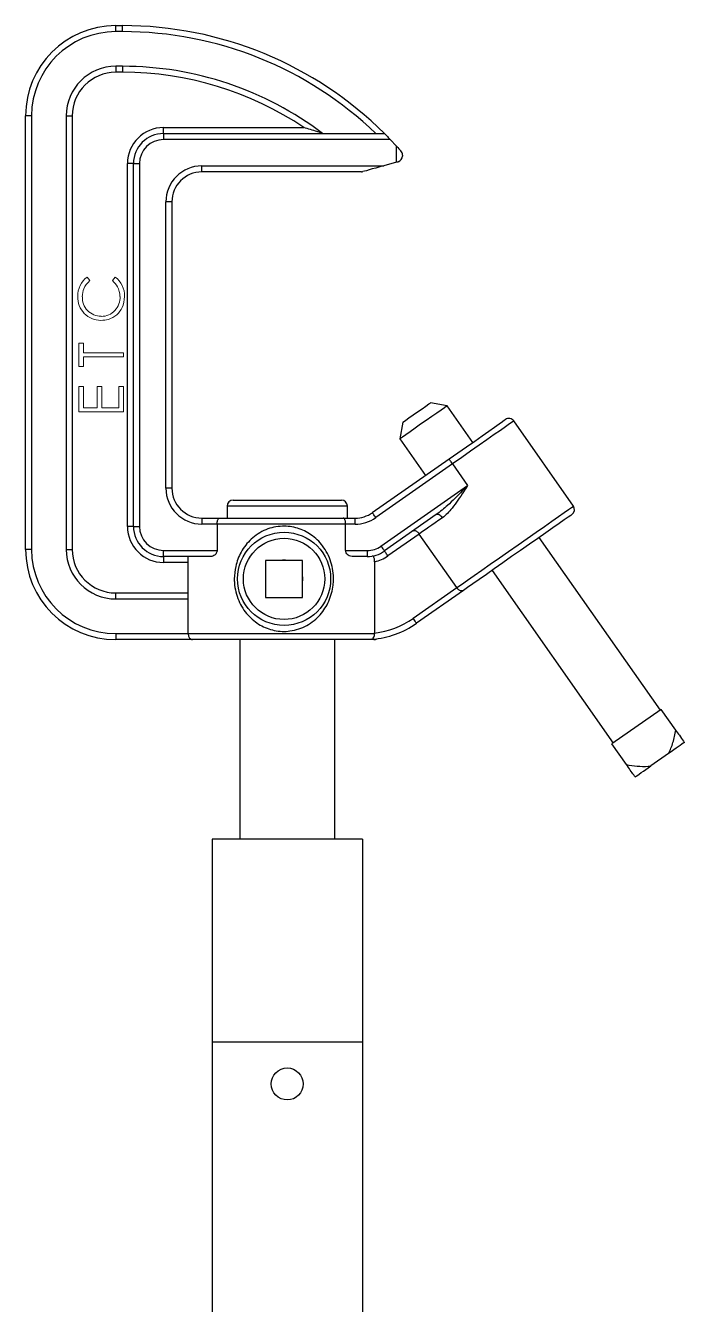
# Model space of a CAD drawing. Extents: x 16.5 to 113.1, y 4.4 to 84.5.
# Drawn here: x 23.08 to 28.56, y 41.91 to 52.54 of the extents above; entities that cross this region are included whole.
import ezdxf

# ---------------------------------------------------------------- set-up
doc = ezdxf.new("R2010")
doc.units = 0
doc.header["$MEASUREMENT"] = 0
doc.layers.add('OBJECT', color=7, linetype='CONTINUOUS')

msp = doc.modelspace()

# ---------------------------------------------------------------- linework, layer by layer
at = {"layer": 'OBJECT'}
for p, q in [((23.832, 52.489), (23.832, 52.539)), ((23.832, 52.539), (23.889, 52.539)), ((23.889, 52.489), (23.889, 52.539)), ((23.889, 52.489), (23.832, 52.489)), ((23.889, 52.201), (23.832, 52.201)), ((23.832, 52.201), (23.832, 52.151)), ((23.889, 52.151), (23.832, 52.151)), ((23.889, 52.201), (23.889, 52.151)), ((23.082, 48.184), (23.082, 51.789)), ((23.132, 51.789), (23.082, 51.789)), ((23.132, 51.789), (23.132, 48.184)), ((23.42, 51.789), (23.42, 48.184)), ((23.42, 51.789), (23.47, 51.789)), ((23.47, 51.789), (23.47, 48.184)), ((24.229, 51.642), (24.229, 51.692)), ((24.229, 51.692), (25.395, 51.692)), ((24.229, 51.642), (24.229, 51.592)), ((24.229, 51.642), (26.066, 51.642)), ((26.113, 51.592), (24.229, 51.592)), ((26.113, 51.592), (26.165, 51.536)), ((26.165, 51.403), (26.165, 51.536)), ((23.929, 48.375), (23.929, 51.392)), ((23.979, 51.392), (23.929, 51.392)), ((23.979, 48.375), (23.979, 51.392)), ((23.979, 51.392), (24.029, 51.392)), ((24.029, 51.392), (24.029, 48.375)), ((24.548, 51.373), (26.06, 51.373)), ((24.548, 51.323), (24.548, 51.373)), ((26.165, 51.403), (26.06, 51.373)), ((26.215, 51.463), (26.215, 51.455)), ((25.873, 51.323), (24.548, 51.323)), ((24.248, 48.694), (24.248, 51.073)), ((24.298, 51.073), (24.248, 51.073)), ((24.298, 51.073), (24.298, 48.694)), ((26.586, 49.378), (26.447, 49.402)), ((26.799, 49.074), (26.586, 49.378)), ((26.217, 49.242), (26.193, 49.103)), ((27.635, 48.544), (27.14, 49.252)), ((26.193, 49.103), (26.406, 48.799)), ((25.964, 48.49), (26.602, 48.936)), ((26.631, 48.895), (25.993, 48.449)), ((26.631, 48.895), (26.756, 48.716)), ((26.036, 48.212), (26.756, 48.716)), ((24.298, 48.694), (24.248, 48.694)), ((24.807, 48.594), (25.707, 48.594)), ((24.757, 48.544), (24.757, 48.444)), ((25.757, 48.544), (24.757, 48.544)), ((25.757, 48.444), (25.757, 48.544)), ((24.548, 48.444), (24.548, 48.394)), ((24.548, 48.444), (24.693, 48.444)), ((24.674, 48.394), (24.548, 48.394)), ((24.674, 48.394), (24.674, 48.175)), ((25.742, 48.394), (24.674, 48.394)), ((24.693, 48.444), (25.723, 48.444)), ((25.723, 48.444), (25.821, 48.444)), ((25.742, 48.175), (25.742, 48.394)), ((25.821, 48.394), (25.742, 48.394)), ((25.821, 48.394), (25.821, 48.444)), ((26.496, 48.473), (26.065, 48.171)), ((23.979, 48.375), (23.929, 48.375)), ((23.979, 48.375), (24.029, 48.375)), ((26.354, 48.312), (26.094, 48.13)), ((26.667, 47.866), (26.354, 48.312)), ((28.358, 46.847), (27.352, 48.284)), ((23.132, 48.184), (23.082, 48.184)), ((23.42, 48.184), (23.47, 48.184)), ((24.229, 48.125), (24.229, 48.175)), ((24.229, 48.175), (24.674, 48.175)), ((25.742, 48.175), (25.922, 48.175)), ((25.922, 48.175), (25.922, 48.125)), ((24.621, 48.125), (24.229, 48.125)), ((24.229, 48.125), (24.229, 48.075)), ((24.434, 48.075), (24.229, 48.075)), ((24.434, 47.772), (24.434, 48.125)), ((25.385, 48.093), (25.077, 48.093)), ((25.077, 48.093), (25.077, 47.785)), ((25.385, 47.785), (25.385, 48.093)), ((25.922, 48.125), (25.796, 48.125)), ((25.983, 48.082), (25.983, 47.489)), ((26.959, 48.009), (27.965, 46.572)), ((26.303, 47.611), (26.667, 47.866)), ((23.832, 47.772), (23.832, 47.822)), ((23.832, 47.822), (24.434, 47.822)), ((23.832, 47.772), (24.434, 47.772)), ((24.434, 47.484), (24.434, 47.772)), ((25.077, 47.785), (25.385, 47.785)), ((26.722, 47.843), (26.332, 47.57)), ((23.832, 47.484), (23.832, 47.434)), ((23.832, 47.484), (24.434, 47.484)), ((24.47, 47.434), (23.832, 47.434)), ((24.434, 47.484), (25.983, 47.484)), ((25.977, 47.434), (24.47, 47.434)), ((24.862, 47.434), (24.862, 45.774)), ((25.652, 45.774), (25.652, 47.434)), ((25.983, 47.484), (25.983, 47.489)), ((28.366, 46.853), (27.956, 46.566)), ((28.486, 46.682), (28.366, 46.853)), ((28.077, 46.395), (27.956, 46.566)), ((28.427, 46.487), (28.28, 46.384)), ((25.882, 45.774), (24.632, 45.774)), ((24.632, 45.774), (24.632, 44.086)), ((25.882, 45.774), (25.882, 44.086)), ((24.632, 44.086), (24.632, 35.114)), ((25.882, 44.086), (24.632, 44.086)), ((25.882, 44.086), (25.882, 35.114))]:
    msp.add_line(p, q, dxfattribs=at)
at = {"layer": 'OBJECT', "linetype": 'Continuous', "lineweight": 15}
for p, q in [((23.594, 50.448), (23.616, 50.419)), ((23.805, 50.419), (23.827, 50.448)), ((23.526, 49.704), (23.526, 49.898)), ((23.526, 49.898), (23.564, 49.898)), ((23.564, 49.898), (23.564, 49.818)), ((23.564, 49.818), (23.896, 49.818)), ((23.896, 49.784), (23.564, 49.784)), ((23.564, 49.784), (23.564, 49.704)), ((23.896, 49.818), (23.896, 49.784)), ((23.564, 49.704), (23.526, 49.704)), ((23.526, 49.538), (23.564, 49.538)), ((23.526, 49.329), (23.526, 49.538)), ((23.564, 49.538), (23.564, 49.362)), ((23.677, 49.362), (23.677, 49.538)), ((23.677, 49.538), (23.715, 49.538)), ((23.715, 49.538), (23.715, 49.362)), ((23.858, 49.362), (23.858, 49.538)), ((23.858, 49.538), (23.896, 49.538)), ((23.896, 49.538), (23.896, 49.329)), ((23.564, 49.362), (23.677, 49.362)), ((23.715, 49.362), (23.858, 49.362)), ((23.896, 49.329), (23.526, 49.329))]:
    msp.add_line(p, q, dxfattribs=at)
at = {"layer": 'OBJECT', "flags": 128}
for points in [[(26.066, 51.642), (26.066, 51.642), (26.069, 51.639), (26.072, 51.636), (26.077, 51.631), (26.082, 51.625), (26.089, 51.617), (26.097, 51.61), (26.105, 51.601), (26.113, 51.592)], [(26.165, 51.536), (26.176, 51.525), (26.185, 51.515), (26.194, 51.506), (26.202, 51.497)], [(26.06, 51.373), (26.027, 51.364), (25.994, 51.355), (25.964, 51.347), (25.938, 51.34), (25.915, 51.333), (25.898, 51.329), (25.886, 51.325)], [(26.179, 51.406), (26.174, 51.405), (26.17, 51.404), (26.165, 51.403)], [(26.586, 49.378), (26.58, 49.374), (26.563, 49.362), (26.537, 49.343), (26.501, 49.318), (26.459, 49.289), (26.413, 49.257), (26.366, 49.224), (26.32, 49.191), (26.278, 49.162), (26.242, 49.137), (26.215, 49.118), (26.198, 49.107), (26.193, 49.103)], [(26.217, 49.242), (26.224, 49.246), (26.242, 49.259), (26.269, 49.278), (26.304, 49.302), (26.341, 49.329), (26.378, 49.354), (26.41, 49.376), (26.433, 49.393), (26.445, 49.401), (26.447, 49.402)], [(26.602, 48.936), (26.675, 48.988), (26.747, 49.037), (26.815, 49.085), (26.877, 49.129), (26.933, 49.168), (26.981, 49.201), (27.019, 49.228), (27.047, 49.248), (27.064, 49.26), (27.07, 49.264)], [(27.14, 49.252), (27.138, 49.251), (27.127, 49.243), (27.104, 49.227), (27.071, 49.204), (27.029, 49.174), (26.977, 49.138), (26.917, 49.096), (26.852, 49.05), (26.781, 49), (26.707, 48.948), (26.631, 48.895)], [(26.631, 48.895), (26.625, 48.903), (26.62, 48.911), (26.615, 48.918), (26.611, 48.924), (26.607, 48.929), (26.604, 48.933), (26.603, 48.935), (26.602, 48.936)], [(25.993, 48.449), (25.987, 48.457), (25.982, 48.464), (25.977, 48.471), (25.973, 48.478), (25.969, 48.483), (25.967, 48.487), (25.965, 48.489), (25.964, 48.49)], [(26.667, 47.866), (26.705, 47.893), (26.754, 47.927), (26.811, 47.967), (26.875, 48.012), (26.945, 48.061), (27.02, 48.113), (27.097, 48.167), (27.175, 48.221), (27.251, 48.275), (27.325, 48.326), (27.394, 48.375), (27.457, 48.419), (27.512, 48.457), (27.558, 48.49), (27.594, 48.515), (27.619, 48.532), (27.633, 48.542), (27.635, 48.544)], [(26.547, 48.447), (26.516, 48.426), (26.487, 48.405), (26.46, 48.386), (26.435, 48.369), (26.411, 48.352), (26.39, 48.337), (26.371, 48.324), (26.354, 48.312)], [(26.547, 48.447), (26.541, 48.455), (26.534, 48.461), (26.527, 48.467), (26.52, 48.471), (26.513, 48.474), (26.507, 48.475), (26.501, 48.475), (26.496, 48.473)], [(27.623, 48.474), (27.622, 48.474), (27.613, 48.467), (27.591, 48.452), (27.559, 48.43), (27.517, 48.4), (27.465, 48.364), (27.406, 48.322), (27.34, 48.276), (27.27, 48.227), (27.197, 48.176), (27.122, 48.124), (27.049, 48.072), (26.978, 48.023), (26.912, 47.976), (26.852, 47.934), (26.799, 47.897), (26.756, 47.867), (26.722, 47.843)], [(26.036, 48.212), (26.042, 48.204), (26.047, 48.196), (26.052, 48.189), (26.057, 48.183), (26.06, 48.178), (26.063, 48.174), (26.064, 48.171), (26.065, 48.171)], [(26.094, 48.13), (26.088, 48.138), (26.083, 48.145), (26.078, 48.152), (26.073, 48.159), (26.07, 48.164), (26.067, 48.168), (26.066, 48.17), (26.065, 48.171)], [(26.332, 47.57), (26.331, 47.571), (26.33, 47.573), (26.327, 47.577), (26.323, 47.582), (26.319, 47.588), (26.314, 47.595), (26.309, 47.603), (26.303, 47.611)], [(28.558, 46.579), (28.549, 46.572), (28.537, 46.564), (28.523, 46.554), (28.507, 46.543), (28.489, 46.531), (28.47, 46.517), (28.449, 46.502), (28.427, 46.487)], [(28.149, 46.292), (28.158, 46.299), (28.17, 46.307), (28.183, 46.316), (28.199, 46.328), (28.217, 46.34), (28.237, 46.354), (28.258, 46.368), (28.28, 46.384)]]:
    msp.add_lwpolyline(points, dxfattribs=at)
at = {"layer": 'OBJECT'}
for centre, radius in [((25.231, 47.939), 0.387), ((25.231, 47.939), 0.338), ((25.257, 43.739), 0.133)]:
    msp.add_circle(centre, radius, dxfattribs=at)
for centre, radius, start, end in [((23.832, 51.789), 0.75, 90, 180), ((23.889, 49.45), 3.089, 45.2072, 90), ((23.832, 51.789), 0.7, 90, 180), ((23.889, 49.45), 3.039, 46.1647, 90), ((23.832, 51.789), 0.412, 90, 180), ((23.832, 51.789), 0.362, 90, 180), ((23.889, 49.45), 2.751, 52.8291, 90), ((23.889, 49.45), 2.701, 56.1083, 90), ((24.229, 51.392), 0.3, 90, 180), ((24.229, 51.392), 0.25, 90, 180), ((24.229, 51.392), 0.2, 90, 180), ((26.165, 51.463), 0.05, 0, 43.1786), ((24.548, 51.073), 0.3, 90, 180), ((26.165, 51.455), 0.05, 285.472, 0), ((24.548, 51.073), 0.25, 90, 180), ((25.873, 51.373), 0.05, 270, 285.472), ((27.099, 49.223), 0.05, 35, 125), ((24.548, 48.694), 0.3, 180, 270), ((24.548, 48.694), 0.25, 180, 270), ((24.807, 48.544), 0.05, 90, 180), ((25.707, 48.544), 0.05, 0, 90), ((25.821, 48.694), 0.25, 270, 305), ((27.594, 48.515), 0.05, 305, 35), ((25.821, 48.694), 0.3, 270, 305), ((24.229, 48.375), 0.3, 180, 270), ((24.229, 48.375), 0.25, 180, 270), ((24.229, 48.375), 0.2, 180, 270), ((23.832, 48.184), 0.75, 180, 270), ((23.832, 48.184), 0.7, 180, 270), ((23.832, 48.184), 0.412, 180, 270), ((23.832, 48.184), 0.362, 180, 270), ((25.922, 48.375), 0.2, 270, 305), ((25.922, 48.375), 0.25, 270, 305), ((25.231, 47.939), 0.156, 80.8155, 99.1845), ((25.922, 48.375), 0.3, 281.8148, 305), ((25.231, 47.939), 0.156, 170.8155, 189.1845), ((25.231, 47.939), 0.156, 350.8155, 9.1845), ((25.231, 47.939), 0.156, 260.8155, 279.1845), ((25.902, 48.184), 0.75, 274.6702, 305), ((25.902, 48.184), 0.7, 276.6779, 305), ((25.977, 47.484), 0.05, 270, 298.6118)]:
    msp.add_arc(centre, radius, start, end, dxfattribs=at)
at = {"layer": 'OBJECT', "linetype": 'Continuous', "lineweight": 15}
for centre, radius, start, end in [((23.711, 50.293), 0.195, 127.1156, 181.6639), ((23.711, 50.293), 0.194, 358.31, 53.1622), ((23.708, 50.28), 0.192, 177.8052, 270.2204), ((23.711, 50.279), 0.157, 177.6874, 269.8501), ((23.71, 50.279), 0.158, 270.4152, 3.1152)]:
    msp.add_arc(centre, radius, start, end, dxfattribs=at)
at = {"layer": 'OBJECT'}
for points, knots in [([(25.551, 51.642), (25.551, 51.643), (25.551, 51.643), (25.546, 51.644), (25.531, 51.649), (25.481, 51.666), (25.432, 51.681), (25.396, 51.692), (25.395, 51.692)], [0, 0, 0, 0, 0.034211, 0.076781, 0.150366, 0.36204, 0.99791, 1, 1, 1, 1]), ([(26.756, 48.716), (26.756, 48.716), (26.741, 48.7), (26.686, 48.644), (26.603, 48.557), (26.528, 48.498), (26.496, 48.473)], [0, 0, 0, 0, 0.002856, 0.178549, 0.654943, 1, 1, 1, 1]), ([(26.756, 48.716), (26.756, 48.716), (26.745, 48.698), (26.718, 48.656), (26.676, 48.592), (26.632, 48.531), (26.589, 48.481), (26.561, 48.458), (26.547, 48.447)], [0, 0, 0, 0, 0.00275, 0.176453, 0.41307, 0.649433, 0.824954, 1, 1, 1, 1]), ([(24.674, 48.394), (24.675, 48.4), (24.675, 48.411), (24.678, 48.425), (24.682, 48.436), (24.688, 48.443), (24.691, 48.444), (24.693, 48.444), (24.693, 48.444)], [0, 0, 0, 0, 0.197777, 0.395365, 0.598087, 0.812873, 0.995764, 1, 1, 1, 1]), ([(25.742, 48.394), (25.742, 48.4), (25.742, 48.411), (25.739, 48.425), (25.735, 48.436), (25.729, 48.443), (25.725, 48.444), (25.724, 48.444), (25.723, 48.444)], [0, 0, 0, 0, 0.197777, 0.395365, 0.598087, 0.812873, 0.995764, 1, 1, 1, 1]), ([(24.817, 47.939), (24.819, 47.974), (24.825, 48.052), (24.871, 48.168), (24.939, 48.257), (25.014, 48.315), (25.077, 48.349), (25.146, 48.37), (25.235, 48.381), (25.345, 48.367), (25.462, 48.309), (25.542, 48.231), (25.593, 48.15), (25.622, 48.081), (25.639, 48.006), (25.643, 47.941), (25.637, 47.855), (25.609, 47.751), (25.547, 47.654), (25.481, 47.59), (25.421, 47.549), (25.353, 47.52), (25.262, 47.499), (25.149, 47.503), (25.027, 47.551), (24.923, 47.636), (24.859, 47.736), (24.828, 47.83), (24.818, 47.892), (24.817, 47.929), (24.817, 47.939)], [0, 0, 0, 0, 0.038557, 0.086259, 0.13774, 0.164848, 0.19284, 0.21832, 0.244777, 0.291561, 0.338408, 0.390219, 0.418636, 0.447907, 0.475254, 0.503564, 0.519256, 0.571194, 0.622135, 0.649326, 0.677297, 0.704216, 0.732173, 0.78088, 0.827066, 0.87637, 0.931346, 0.959206, 0.987982, 1, 1, 1, 1]), ([(26.354, 48.312), (26.351, 48.316), (26.345, 48.324), (26.334, 48.333), (26.322, 48.338), (26.31, 48.34), (26.303, 48.338), (26.3, 48.335), (26.3, 48.335)], [0, 0, 0, 0, 0.175268, 0.35011, 0.53565, 0.748677, 0.996491, 1, 1, 1, 1]), ([(24.674, 48.175), (24.674, 48.171), (24.673, 48.163), (24.667, 48.15), (24.656, 48.137), (24.639, 48.127), (24.627, 48.126), (24.621, 48.125)], [0, 0, 0, 0, 0.132532, 0.264234, 0.462925, 0.750207, 1, 1, 1, 1]), ([(25.796, 48.125), (25.788, 48.127), (25.774, 48.128), (25.758, 48.14), (25.748, 48.153), (25.743, 48.165), (25.743, 48.172), (25.742, 48.175)], [0, 0, 0, 0, 0.339642, 0.594765, 0.76704, 0.899951, 1, 1, 1, 1]), ([(25.983, 48.082), (25.983, 48.087), (25.983, 48.098), (25.98, 48.112), (25.976, 48.122), (25.97, 48.129), (25.966, 48.129), (25.964, 48.129)], [0, 0, 0, 0, 0.198062, 0.396401, 0.589178, 0.783035, 1, 1, 1, 1]), ([(26.722, 47.843), (26.722, 47.843), (26.719, 47.841), (26.711, 47.838), (26.699, 47.84), (26.687, 47.845), (26.676, 47.854), (26.67, 47.862), (26.667, 47.866)], [0, 0, 0, 0, 0.00339, 0.262708, 0.472043, 0.654492, 0.827049, 1, 1, 1, 1]), ([(24.434, 47.484), (24.434, 47.48), (24.435, 47.47), (24.439, 47.457), (24.446, 47.446), (24.456, 47.437), (24.465, 47.435), (24.47, 47.434), (24.47, 47.434), (24.47, 47.434)], [0, 0, 0, 0, 0.165077, 0.329702, 0.505292, 0.712023, 0.958589, 0.996741, 1, 1, 1, 1]), ([(25.963, 47.437), (25.962, 47.437), (25.961, 47.437), (25.963, 47.438), (25.969, 47.442), (25.976, 47.452), (25.982, 47.466), (25.983, 47.477), (25.983, 47.483), (25.983, 47.484)], [0, 0, 0, 0, 0.060686, 0.121036, 0.287634, 0.556103, 0.771113, 0.95655, 1, 1, 1, 1]), ([(28.427, 46.487), (28.44, 46.517), (28.468, 46.579), (28.48, 46.647), (28.486, 46.682)], [0, 0, 0, 0, 0.480505, 1, 1, 1, 1]), ([(28.486, 46.682), (28.496, 46.667), (28.52, 46.633), (28.544, 46.598), (28.556, 46.582), (28.558, 46.579)], [0, 0, 0, 0, 0.37695, 0.863751, 1, 1, 1, 1]), ([(28.077, 46.395), (28.106, 46.39), (28.165, 46.38), (28.234, 46.378), (28.272, 46.383), (28.28, 46.384)], [0, 0, 0, 0, 0.438722, 0.883113, 1, 1, 1, 1]), ([(28.149, 46.292), (28.145, 46.297), (28.134, 46.313), (28.109, 46.348), (28.087, 46.379), (28.077, 46.395)], [0, 0, 0, 0, 0.205667, 0.600108, 1, 1, 1, 1])]:
    msp.add_open_spline(points, degree=3, knots=knots, dxfattribs=at)
at = {"layer": 'OBJECT', "linetype": 'Continuous', "lineweight": 15}
for points, knots in [([(23.616, 50.419), (23.596, 50.398), (23.56, 50.36), (23.556, 50.308), (23.554, 50.285)], [0, 0, 0, 0, 0.558387, 1, 1, 1, 1]), ([(23.867, 50.287), (23.864, 50.316), (23.857, 50.367), (23.821, 50.403), (23.805, 50.419)], [0, 0, 0, 0, 0.558772, 1, 1, 1, 1]), ([(23.905, 50.287), (23.902, 50.255), (23.897, 50.196), (23.858, 50.154), (23.84, 50.135)], [0, 0, 0, 0, 0.559804, 1, 1, 1, 1]), ([(23.84, 50.135), (23.818, 50.12), (23.778, 50.092), (23.73, 50.089), (23.708, 50.088)], [0, 0, 0, 0, 0.55902, 1, 1, 1, 1])]:
    msp.add_open_spline(points, degree=3, knots=knots, dxfattribs=at)

doc.saveas('drawing.dxf')
